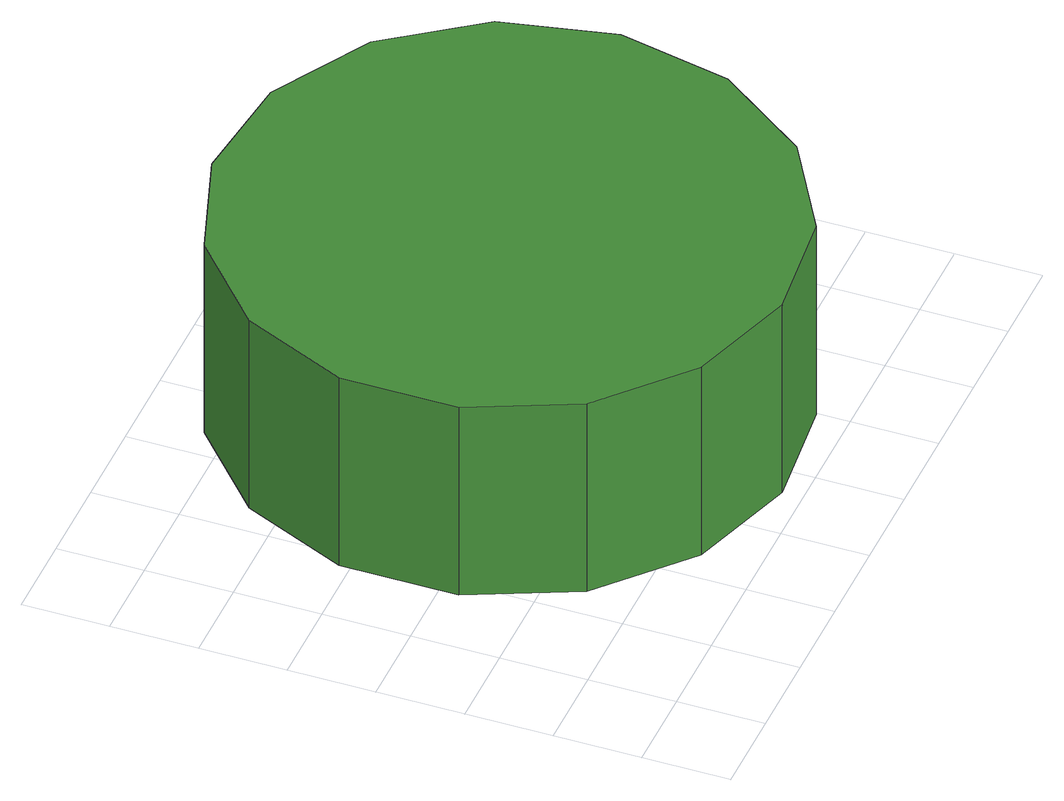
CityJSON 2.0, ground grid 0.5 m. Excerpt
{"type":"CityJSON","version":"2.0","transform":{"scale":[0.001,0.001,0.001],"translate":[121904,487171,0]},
"CityObjects":{
"tree1":{"type":"SolitaryVegetationObject","attributes":{"function":"something"},"geometry":[{"type":"MultiSurface","lod":"1","boundaries":[[[0,1,2,3,4,5,6,7,8,9,10,11,12,13,14]],[[15,16,17,18,19,20,21,22,23,24,25,26,27,28,29]],[[0,29,28,1]],[[1,28,27,2]],[[2,27,26,3]],[[3,26,25,4]],[[4,25,24,5]],[[5,24,23,6]],[[6,23,22,7]],[[7,22,21,8]],[[8,21,20,9]],[[9,20,19,10]],[[10,19,18,11]],[[11,18,17,12]],[[12,17,16,13]],[[13,16,15,14]],[[14,15,29,0]]]}]}
},
"vertices":[
[3612,1727,2247],[3472,2385,2247],[3077,2929,2247],[2494,3265,2247],[1825,3336,2247],[1186,3128,2247],[686,2678,2247],[412,2063,2247],[412,1391,2247],[686,776,2247],[1186,326,2247],[1825,118,2247],[2494,188,2247],[3077,525,2247],[3472,1069,2247],[3472,1069,977],[3077,525,977],[2494,188,977],[1825,118,977],[1186,326,977],[686,776,977],[412,1391,977],[412,2063,977],[686,2678,977],[1186,3128,977],[1825,3336,977],[2494,3265,977],[3077,2929,977],[3472,2385,977],[3612,1727,977]
]}
